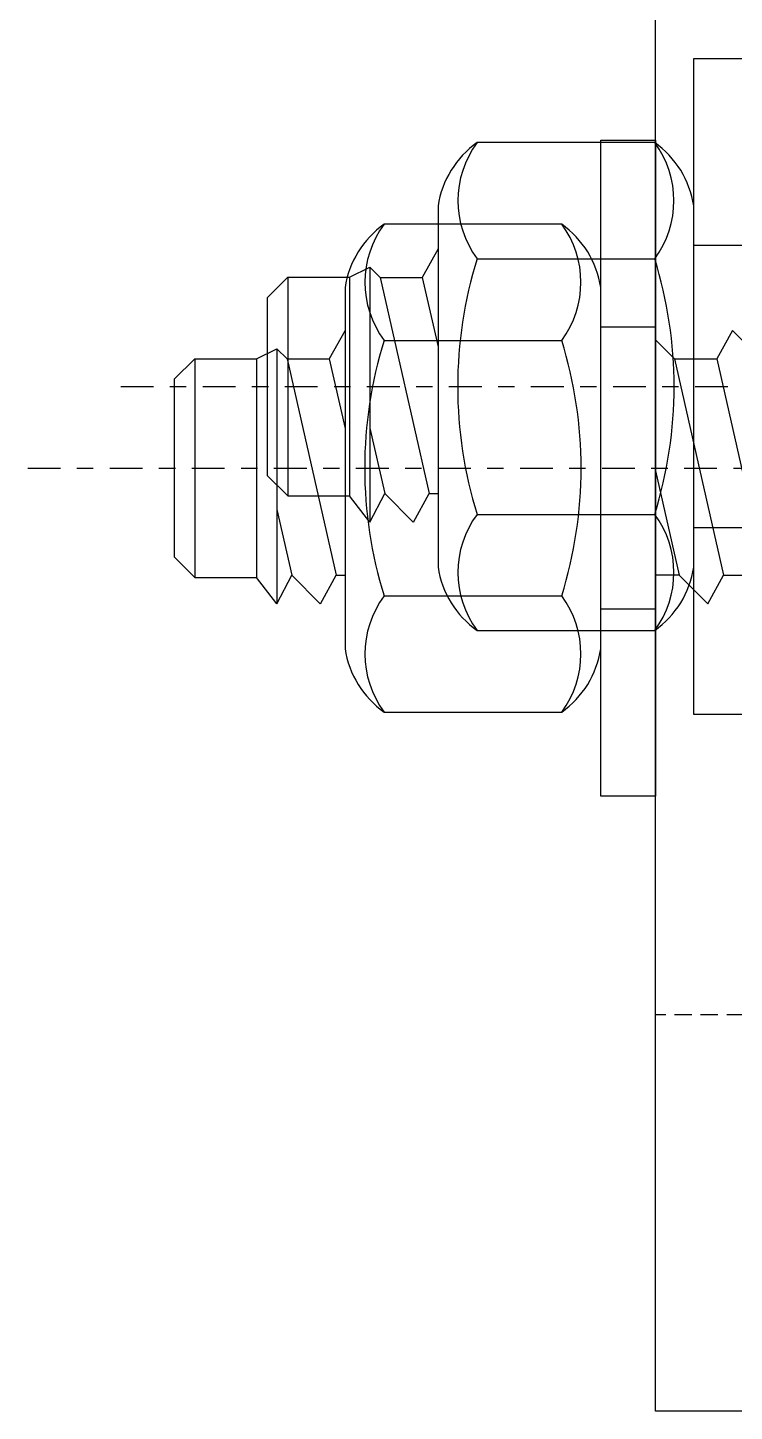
# Model space of a CAD drawing. Header units: inches. Extents: x 4821 to 127877, y 58012 to 433683.
# Drawn here: x 34555.9 to 34581.8, y 154050.3 to 154100.9 of the extents above; entities that cross this region are included whole.
import ezdxf

# ---------------------------------------------------------------- set-up
doc = ezdxf.new("R2010")
doc.units = ezdxf.units.IN
doc.header["$MEASUREMENT"] = 0
doc.linetypes.add('$1$Center', pattern=[29.999999, 12, -6, 6, -6])
doc.linetypes.add('$1$DASHED', pattern=[19.05, 12.7, -6.35])
for name, color, linetype in [('$1$BEAM', 2, 'Continuous'), ('A-FURN-FIXD', 10, 'Continuous'), ('A-WAL-CMU', 7, 'Continuous')]:
    doc.layers.add(name, color=color, linetype=linetype)

# ---------------------------------------------------------------- blocks, each defined once
blk = doc.blocks.new('$1$Fixed bracket Plan')
at = {"layer": 'A-FURN-FIXD'}
for p, q in [((8, -100), (8, -33)), ((10, -53.5), (8, -53.5)), ((8, -53.5), (8, -77.5)), ((10, -77.5), (10, -53.5)), ((4.138, -61.505), (5.185, -60.46)), ((5.185, -60.46), (5.76, -61.505)), ((8, -60.338), (10, -60.338)), ((19.35, -60.46), (19.925, -61.505)), ((7.303, -61.505), (8, -60.809)), ((17.922, -60.825), (11.428, -60.825)), ((21.467, -61.505), (21.843, -61.13)), ((21.843, -61.13), (21.843, -70.46)), ((22.593, -61.5), (21.843, -61.13)), ((5.76, -61.505), (3.972, -69.417)), ((7.303, -61.505), (5.514, -69.417)), ((7.303, -61.505), (5.76, -61.505)), ((19.925, -61.505), (19.35, -64.048)), ((21.467, -61.505), (19.679, -69.417)), ((21.467, -61.505), (19.925, -61.505)), ((22.593, -61.5), (22.593, -69.5)), ((24.843, -61.5), (22.593, -61.5)), ((24.843, -61.5), (24.843, -69.5)), ((24.843, -61.5), (25.593, -62.25)), ((25.593, -62.25), (25.593, -68.75)), ((8, -65.596), (7.136, -69.417)), ((21.843, -67.018), (21.301, -69.417)), ((24.843, -69.5), (25.593, -68.75)), ((5.514, -69.417), (3.972, -69.417)), ((6.089, -70.462), (5.514, -69.417)), ((7.136, -69.417), (6.089, -70.462)), ((7.136, -69.417), (8, -69.417)), ((19.679, -69.417), (19.35, -69.417)), ((20.253, -70.462), (19.679, -69.417)), ((21.301, -69.417), (20.255, -70.46)), ((21.843, -70.46), (21.301, -69.417)), ((21.843, -70.46), (22.593, -69.5)), ((24.843, -69.5), (22.593, -69.5)), ((17.922, -70.175), (11.428, -70.175)), ((8, -70.662), (10, -70.662)), ((8, -77.5), (10, -77.5)), ((0, -100), (8, -100))]:
    blk.add_line(p, q, dxfattribs=at)
at = {"layer": 'A-FURN-FIXD', "linetype": '$1$Center', "ltscale": 0.1}
blk.add_line((30.953, -65.5), (-75.792, -65.5), dxfattribs=at)
at = {"layer": 'A-FURN-FIXD', "linetype": '$1$DASHED', "ltscale": 0.05}
blk.add_line((0, -85.5), (8, -85.5), dxfattribs=at)
at = {"layer": 'A-FURN-FIXD'}
blk.add_lwpolyline([(11.428, -74.425, -0.202618), (10, -72.105), (10, -58.895, -0.202618), (11.428, -56.575), (17.922, -56.575, -0.202618), (19.35, -58.895), (19.35, -72.105, -0.202618), (17.922, -74.425)], format="xyb", close=True, dxfattribs=at)
for points in [[(11.428, -74.425, -0.330304), (11.428, -70.175, -0.151843), (11.428, -60.825, -0.330304), (11.428, -56.575)], [(17.922, -56.575, -0.330304), (17.922, -60.825, -0.151843), (17.922, -70.175, -0.330304), (17.922, -74.425)]]:
    blk.add_lwpolyline(points, format="xyb", dxfattribs=at)
blk = doc.blocks.new('FIRST SLAB EDGE')
at = {"layer": '$1$BEAM', "extrusion": (5.69003e-07, 1.56101e-06, -1), "zscale": -1, "rotation": 359.9997810401331}
blk.add_blockref('$1$Fixed bracket Plan', (-1142767.245, -1723245.74, -2.04), dxfattribs=at)

msp = doc.modelspace()

# ---------------------------------------------------------------- block references
at = {"layer": 'A-WAL-CMU'}
for p in [(-1108176.958, 1877399.041), (-1108180.358, 1877396.057)]:
    msp.add_blockref('FIRST SLAB EDGE', p, dxfattribs=at)

doc.saveas('drawing.dxf')
